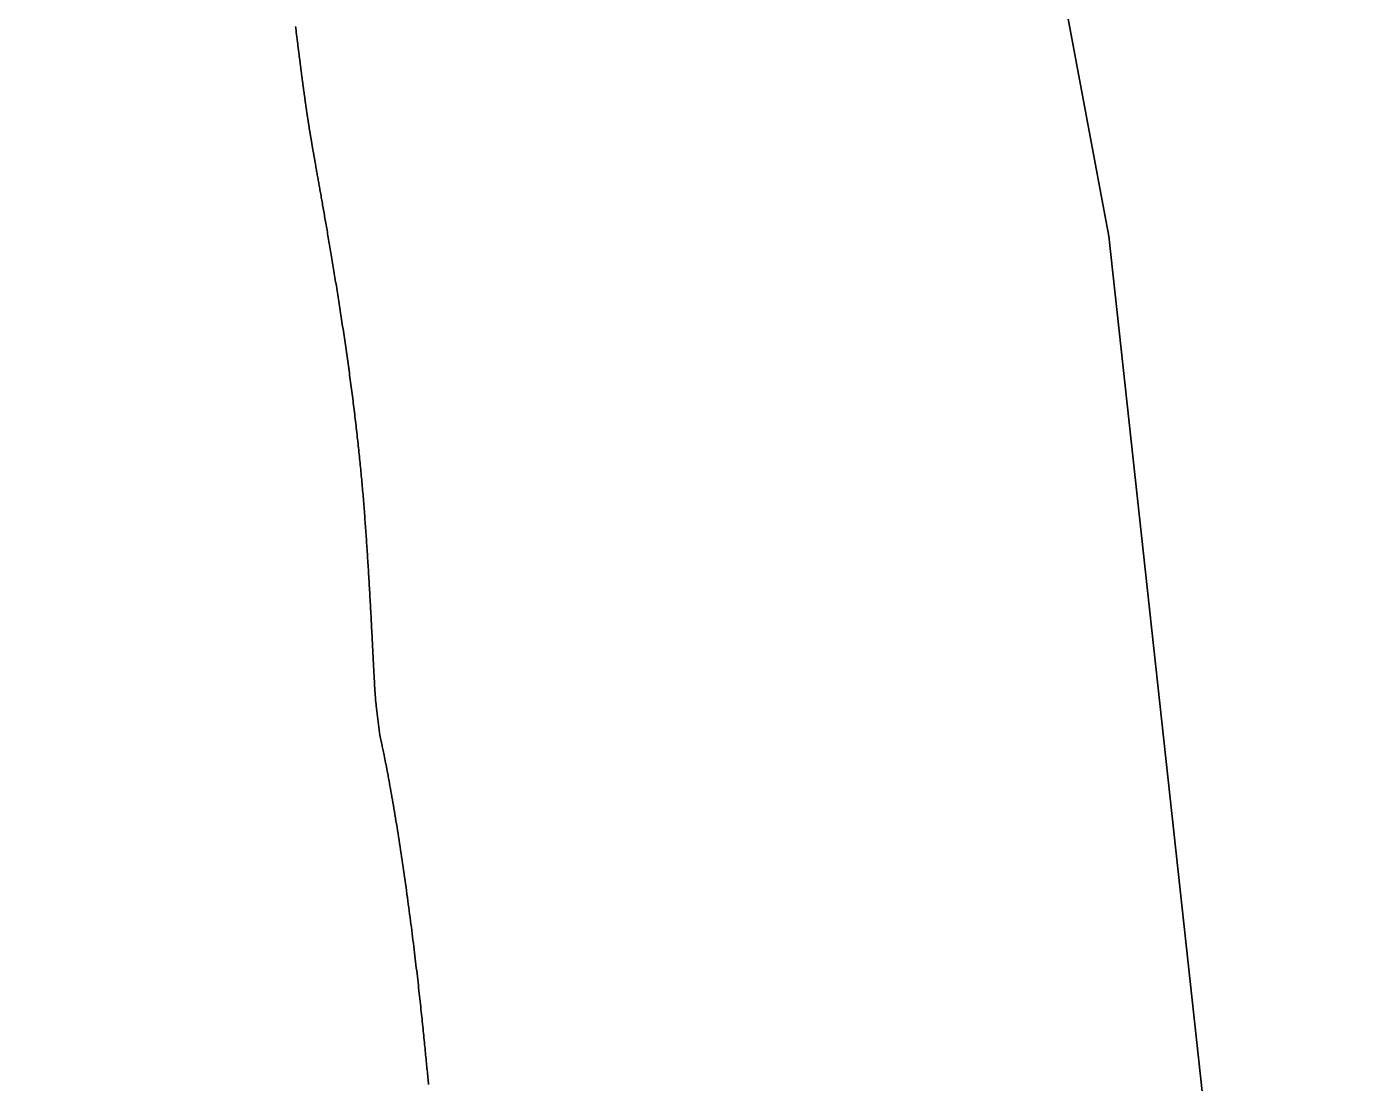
# Model space of a CAD drawing. Header units: inches. Extents: x 130170 to 284068, y 377793 to 804530.
# Drawn here: x 260687.9 to 260754.8, y 747607.7 to 747660.3 of the extents above; entities that cross this region are included whole.
import ezdxf

# ---------------------------------------------------------------- set-up
doc = ezdxf.new("R2010")
doc.units = ezdxf.units.IN
doc.header["$MEASUREMENT"] = 0
doc.layers.add('muni_il', color=7, linetype='Continuous')

msp = doc.modelspace()

# ---------------------------------------------------------------- linework, layer by layer
at = {"layer": 'muni_il'}
for points in [[(260487.281, 748427.062), (260556.891, 748281.25), (260554.359, 748232.688), (260630.859, 748122.375), (260647.141, 748049.125), (260659.031, 748015.188), (260678.781, 747986.375), (260708.234, 747829.312), (260741.734, 747649.875), (260754.781, 747530.375), (260754.516, 747438.375)], [(260754.516, 747438.375), (260754.781, 747530.375), (260741.734, 747649.875), (260708.234, 747829.312), (260678.781, 747986.375), (260659.031, 748015.188), (260647.141, 748049.125), (260630.859, 748122.375), (260554.359, 748232.688), (260556.891, 748281.25), (260487.281, 748427.062)], [(260707.888, 747607.643), (260707.88, 747607.729), (260707.872, 747607.816), (260707.863, 747607.904), (260707.855, 747607.992), (260707.847, 747608.082), (260707.838, 747608.172), (260707.829, 747608.264), (260707.82, 747608.356), (260707.811, 747608.449), (260707.802, 747608.543), (260707.793, 747608.638), (260707.784, 747608.734), (260707.775, 747608.832), (260707.765, 747608.93), (260707.755, 747609.029), (260707.745, 747609.13), (260707.735, 747609.231), (260707.725, 747609.334), (260707.715, 747609.438), (260707.705, 747609.543), (260707.694, 747609.649), (260707.683, 747609.757), (260707.672, 747609.865), (260707.661, 747609.975), (260707.65, 747610.087), (260707.638, 747610.199), (260707.627, 747610.313), (260707.615, 747610.428), (260707.603, 747610.545), (260707.59, 747610.663), (260707.578, 747610.782), (260707.565, 747610.903), (260707.553, 747611.025), (260707.54, 747611.148), (260707.526, 747611.273), (260707.513, 747611.399), (260707.499, 747611.527), (260707.485, 747611.656), (260707.471, 747611.786), (260707.456, 747611.918), (260707.442, 747612.051), (260707.427, 747612.185), (260707.412, 747612.321), (260707.396, 747612.459), (260707.381, 747612.597), (260707.365, 747612.738), (260707.349, 747612.879), (260707.332, 747613.022), (260707.316, 747613.166), (260707.299, 747613.312), (260707.281, 747613.458), (260707.264, 747613.606), (260707.246, 747613.756), (260707.228, 747613.907), (260707.21, 747614.058), (260707.192, 747614.211), (260707.173, 747614.366), (260707.154, 747614.521), (260707.135, 747614.678), (260707.115, 747614.835), (260707.095, 747614.994), (260707.075, 747615.153), (260707.055, 747615.314), (260707.034, 747615.475), (260707.013, 747615.638), (260706.992, 747615.801), (260706.971, 747615.965), (260706.949, 747616.13), (260706.927, 747616.295), (260706.905, 747616.461), (260706.883, 747616.628), (260706.86, 747616.795), (260706.838, 747616.963), (260706.815, 747617.131), (260706.791, 747617.299), (260706.768, 747617.467), (260706.744, 747617.636), (260706.72, 747617.805), (260706.696, 747617.974), (260706.672, 747618.143), (260706.648, 747618.312), (260706.623, 747618.48), (260706.598, 747618.648), (260706.573, 747618.816), (260706.548, 747618.984), (260706.523, 747619.151), (260706.498, 747619.317), (260706.473, 747619.483), (260706.447, 747619.648), (260706.422, 747619.812), (260706.396, 747619.975), (260706.371, 747620.137), (260706.345, 747620.298), (260706.32, 747620.458), (260706.294, 747620.616), (260706.269, 747620.773), (260706.243, 747620.928), (260706.218, 747621.082), (260706.192, 747621.234), (260706.167, 747621.384), (260706.142, 747621.532), (260706.117, 747621.678), (260706.092, 747621.822), (260706.068, 747621.964), (260706.043, 747622.104), (260706.019, 747622.241), (260705.995, 747622.375), (260705.971, 747622.507), (260705.948, 747622.637), (260705.925, 747622.763), (260705.902, 747622.887), (260705.879, 747623.008), (260705.857, 747623.125), (260705.836, 747623.24), (260705.815, 747623.351), (260705.794, 747623.459), (260705.774, 747623.564), (260705.754, 747623.665), (260705.735, 747623.762), (260705.716, 747623.857), (260705.698, 747623.947), (260705.681, 747624.034), (260705.664, 747624.117), (260705.647, 747624.197), (260705.632, 747624.273), (260705.617, 747624.345), (260705.603, 747624.413), (260705.589, 747624.477), (260705.576, 747624.537), (260705.564, 747624.594), (260705.552, 747624.647), (260705.542, 747624.696), (260705.532, 747624.741), (260705.522, 747624.783), (260705.514, 747624.821), (260705.506, 747624.855), (260705.499, 747624.886), (260705.493, 747624.914), (260705.487, 747624.938), (260705.482, 747624.96), (260705.478, 747624.978), (260705.474, 747624.994), (260705.471, 747625.007), (260705.469, 747625.017), (260705.467, 747625.026), (260705.465, 747625.032), (260705.464, 747625.037), (260705.287, 747626.493), (260705.275, 747626.588), (260705.269, 747626.64), (260705.264, 747626.694), (260705.258, 747626.751), (260705.253, 747626.81), (260705.248, 747626.873), (260705.243, 747626.938), (260705.238, 747627.006), (260705.233, 747627.077), (260705.228, 747627.15), (260705.223, 747627.226), (260705.218, 747627.305), (260705.213, 747627.386), (260705.208, 747627.47), (260705.203, 747627.556), (260705.198, 747627.644), (260705.193, 747627.735), (260705.188, 747627.828), (260705.183, 747627.923), (260705.178, 747628.02), (260705.173, 747628.118), (260705.168, 747628.219), (260705.163, 747628.321), (260705.157, 747628.425), (260705.152, 747628.531), (260705.147, 747628.638), (260705.141, 747628.746), (260705.136, 747628.856), (260705.13, 747628.966), (260705.124, 747629.078), (260705.119, 747629.191), (260705.113, 747629.305), (260705.107, 747629.419), (260705.101, 747629.534), (260705.095, 747629.65), (260705.089, 747629.767), (260705.083, 747629.884), (260705.077, 747630.001), (260705.071, 747630.119), (260705.065, 747630.238), (260705.059, 747630.356), (260705.053, 747630.475), (260705.046, 747630.593), (260705.04, 747630.712), (260705.034, 747630.831), (260705.027, 747630.95), (260705.021, 747631.069), (260705.014, 747631.188), (260705.008, 747631.306), (260705.002, 747631.425), (260704.995, 747631.543), (260704.988, 747631.661), (260704.982, 747631.779), (260704.975, 747631.896), (260704.969, 747632.013), (260704.962, 747632.13), (260704.955, 747632.246), (260704.949, 747632.362), (260704.942, 747632.478), (260704.935, 747632.593), (260704.928, 747632.708), (260704.922, 747632.822), (260704.915, 747632.936), (260704.908, 747633.05), (260704.901, 747633.163), (260704.894, 747633.275), (260704.888, 747633.387), (260704.881, 747633.499), (260704.874, 747633.61), (260704.867, 747633.721), (260704.86, 747633.832), (260704.853, 747633.942), (260704.846, 747634.051), (260704.839, 747634.16), (260704.832, 747634.269), (260704.824, 747634.378), (260704.817, 747634.486), (260704.81, 747634.593), (260704.803, 747634.701), (260704.795, 747634.808), (260704.788, 747634.914), (260704.781, 747635.021), (260704.773, 747635.127), (260704.766, 747635.233), (260704.758, 747635.338), (260704.751, 747635.444), (260704.743, 747635.549), (260704.735, 747635.654), (260704.727, 747635.759), (260704.719, 747635.864), (260704.712, 747635.968), (260704.704, 747636.072), (260704.695, 747636.177), (260704.687, 747636.281), (260704.679, 747636.385), (260704.671, 747636.489), (260704.662, 747636.593), (260704.654, 747636.697), (260704.645, 747636.802), (260704.636, 747636.906), (260704.628, 747637.01), (260704.619, 747637.114), (260704.61, 747637.218), (260704.601, 747637.323), (260704.591, 747637.427), (260704.582, 747637.532), (260704.573, 747637.636), (260704.563, 747637.741), (260704.553, 747637.846), (260704.544, 747637.951), (260704.534, 747638.057), (260704.524, 747638.162), (260704.514, 747638.268), (260704.503, 747638.374), (260704.493, 747638.48), (260704.482, 747638.587), (260704.472, 747638.693), (260704.461, 747638.801), (260704.45, 747638.908), (260704.439, 747639.015), (260704.428, 747639.123), (260704.416, 747639.231), (260704.405, 747639.339), (260704.393, 747639.448), (260704.381, 747639.557), (260704.369, 747639.666), (260704.357, 747639.775), (260704.345, 747639.885), (260704.333, 747639.995), (260704.32, 747640.106), (260704.308, 747640.216), (260704.295, 747640.327), (260704.282, 747640.438), (260704.269, 747640.55), (260704.256, 747640.662), (260704.242, 747640.774), (260704.229, 747640.886), (260704.215, 747640.999), (260704.202, 747641.112), (260704.188, 747641.225), (260704.174, 747641.338), (260704.16, 747641.452), (260704.145, 747641.566), (260704.131, 747641.68), (260704.116, 747641.794), (260704.102, 747641.909), (260704.087, 747642.023), (260704.072, 747642.138), (260704.057, 747642.253), (260704.042, 747642.368), (260704.027, 747642.484), (260704.011, 747642.599), (260703.996, 747642.715), (260703.98, 747642.831), (260703.964, 747642.947), (260703.949, 747643.063), (260703.933, 747643.179), (260703.917, 747643.295), (260703.901, 747643.411), (260703.884, 747643.527), (260703.868, 747643.643), (260703.852, 747643.759), (260703.835, 747643.876), (260703.819, 747643.992), (260703.802, 747644.108), (260703.785, 747644.224), (260703.769, 747644.34), (260703.752, 747644.456), (260703.735, 747644.571), (260703.718, 747644.687), (260703.701, 747644.803), (260703.684, 747644.918), (260703.667, 747645.033), (260703.65, 747645.148), (260703.633, 747645.263), (260703.615, 747645.377), (260703.598, 747645.492), (260703.581, 747645.606), (260703.563, 747645.719), (260703.546, 747645.833), (260703.529, 747645.946), (260703.511, 747646.059), (260703.494, 747646.171), (260703.477, 747646.284), (260703.459, 747646.396), (260703.442, 747646.507), (260703.424, 747646.618), (260703.407, 747646.729), (260703.389, 747646.839), (260703.372, 747646.949), (260703.355, 747647.058), (260703.337, 747647.167), (260703.32, 747647.275), (260703.303, 747647.383), (260703.285, 747647.491), (260703.268, 747647.598), (260703.251, 747647.704), (260703.234, 747647.81), (260703.216, 747647.915), (260703.199, 747648.02), (260703.182, 747648.124), (260703.165, 747648.227), (260703.148, 747648.33), (260703.131, 747648.433), (260703.114, 747648.534), (260703.098, 747648.635), (260703.081, 747648.736), (260703.064, 747648.836), (260703.048, 747648.935), (260703.031, 747649.033), (260703.015, 747649.131), (260702.998, 747649.228), (260702.982, 747649.325), (260702.966, 747649.421), (260702.95, 747649.516), (260702.934, 747649.61), (260702.918, 747649.704), (260702.902, 747649.797), (260702.886, 747649.889), (260702.87, 747649.981), (260702.855, 747650.071), (260702.839, 747650.161), (260702.824, 747650.251), (260702.809, 747650.339), (260702.793, 747650.427), (260702.778, 747650.514), (260702.763, 747650.601), (260702.749, 747650.687), (260702.734, 747650.772), (260702.719, 747650.856), (260702.705, 747650.939), (260702.69, 747651.022), (260702.676, 747651.104), (260702.662, 747651.185), (260702.647, 747651.266), (260702.634, 747651.345), (260702.62, 747651.424), (260702.606, 747651.503), (260702.592, 747651.58), (260702.579, 747651.657), (260702.565, 747651.733), (260702.552, 747651.809), (260702.539, 747651.883), (260702.526, 747651.957), (260702.513, 747652.031), (260702.5, 747652.103), (260702.487, 747652.175), (260702.475, 747652.246), (260702.462, 747652.317), (260702.45, 747652.386), (260702.438, 747652.455), (260702.425, 747652.524), (260702.413, 747652.591), (260702.402, 747652.659), (260702.39, 747652.725), (260702.378, 747652.791), (260702.367, 747652.856), (260702.355, 747652.92), (260702.344, 747652.984), (260702.333, 747653.048), (260702.322, 747653.11), (260702.311, 747653.172), (260702.3, 747653.234), (260702.289, 747653.295), (260702.278, 747653.355), (260702.268, 747653.415), (260702.258, 747653.474), (260702.247, 747653.533), (260702.237, 747653.591), (260702.227, 747653.649), (260702.217, 747653.706), (260702.207, 747653.762), (260702.197, 747653.818), (260702.188, 747653.874), (260702.178, 747653.929), (260702.168, 747653.984), (260702.159, 747654.038), (260702.15, 747654.092), (260702.14, 747654.145), (260702.131, 747654.198), (260702.122, 747654.251), (260702.113, 747654.303), (260702.105, 747654.355), (260702.096, 747654.406), (260702.087, 747654.457), (260702.078, 747654.508), (260702.07, 747654.558), (260702.062, 747654.608), (260702.053, 747654.658), (260702.045, 747654.707), (260702.037, 747654.756), (260702.029, 747654.805), (260702.021, 747654.853), (260702.013, 747654.901), (260702.005, 747654.949), (260701.997, 747654.997), (260701.989, 747655.045), (260701.981, 747655.092), (260701.974, 747655.139), (260701.966, 747655.186), (260701.958, 747655.232), (260701.951, 747655.279), (260701.944, 747655.325), (260701.936, 747655.372), (260701.929, 747655.418), (260701.922, 747655.464), (260701.915, 747655.509), (260701.907, 747655.555), (260701.9, 747655.601), (260701.893, 747655.646), (260701.886, 747655.692), (260701.879, 747655.737), (260701.872, 747655.782), (260701.865, 747655.827), (260701.858, 747655.873), (260701.852, 747655.918), (260701.845, 747655.963), (260701.838, 747656.008), (260701.831, 747656.053), (260701.824, 747656.098), (260701.818, 747656.144), (260701.811, 747656.189), (260701.804, 747656.234), (260701.798, 747656.279), (260701.791, 747656.325), (260701.785, 747656.37), (260701.778, 747656.416), (260701.771, 747656.461), (260701.765, 747656.507), (260701.758, 747656.553), (260701.752, 747656.599), (260701.745, 747656.645), (260701.739, 747656.691), (260701.732, 747656.737), (260701.726, 747656.784), (260701.72, 747656.83), (260701.713, 747656.877), (260701.707, 747656.924), (260701.7, 747656.971), (260701.694, 747657.018), (260701.687, 747657.065), (260701.681, 747657.113), (260701.674, 747657.161), (260701.668, 747657.209), (260701.661, 747657.257), (260701.655, 747657.305), (260701.648, 747657.354), (260701.642, 747657.403), (260701.635, 747657.452), (260701.629, 747657.501), (260701.622, 747657.55), (260701.616, 747657.6), (260701.609, 747657.65), (260701.602, 747657.7), (260701.596, 747657.751), (260701.589, 747657.802), (260701.582, 747657.852), (260701.576, 747657.904), (260701.569, 747657.955), (260701.562, 747658.007), (260701.556, 747658.059), (260701.549, 747658.111), (260701.542, 747658.164), (260701.535, 747658.217), (260701.528, 747658.27), (260701.522, 747658.323), (260701.515, 747658.377), (260701.508, 747658.431), (260701.501, 747658.485), (260701.494, 747658.54), (260701.487, 747658.595), (260701.48, 747658.65), (260701.473, 747658.705), (260701.466, 747658.761), (260701.459, 747658.817), (260701.452, 747658.873), (260701.445, 747658.93), (260701.437, 747658.986), (260701.43, 747659.044), (260701.423, 747659.101), (260701.416, 747659.159), (260701.408, 747659.217), (260701.401, 747659.275), (260701.394, 747659.333), (260701.386, 747659.392), (260701.379, 747659.451), (260701.371, 747659.511), (260701.364, 747659.57), (260701.356, 747659.63), (260701.349, 747659.69), (260701.341, 747659.751), (260701.334, 747659.812), (260701.326, 747659.873), (260701.318, 747659.934), (260701.311, 747659.995), (260701.303, 747660.057), (260701.295, 747660.119), (260701.287, 747660.182), (260701.279, 747660.244), (260701.271, 747660.307)], [(260701.271, 747660.307), (260701.279, 747660.244), (260701.287, 747660.182), (260701.295, 747660.119), (260701.303, 747660.057), (260701.311, 747659.995), (260701.318, 747659.934), (260701.326, 747659.873), (260701.334, 747659.812), (260701.341, 747659.751), (260701.349, 747659.69), (260701.356, 747659.63), (260701.364, 747659.57), (260701.371, 747659.511), (260701.379, 747659.451), (260701.386, 747659.392), (260701.394, 747659.333), (260701.401, 747659.275), (260701.408, 747659.217), (260701.416, 747659.159), (260701.423, 747659.101), (260701.43, 747659.044), (260701.437, 747658.986), (260701.445, 747658.93), (260701.452, 747658.873), (260701.459, 747658.817), (260701.466, 747658.761), (260701.473, 747658.705), (260701.48, 747658.65), (260701.487, 747658.595), (260701.494, 747658.54), (260701.501, 747658.485), (260701.508, 747658.431), (260701.515, 747658.377), (260701.522, 747658.323), (260701.528, 747658.27), (260701.535, 747658.217), (260701.542, 747658.164), (260701.549, 747658.111), (260701.556, 747658.059), (260701.562, 747658.007), (260701.569, 747657.955), (260701.576, 747657.904), (260701.582, 747657.852), (260701.589, 747657.802), (260701.596, 747657.751), (260701.602, 747657.7), (260701.609, 747657.65), (260701.616, 747657.6), (260701.622, 747657.55), (260701.629, 747657.501), (260701.635, 747657.452), (260701.642, 747657.403), (260701.648, 747657.354), (260701.655, 747657.305), (260701.661, 747657.257), (260701.668, 747657.209), (260701.674, 747657.161), (260701.681, 747657.113), (260701.687, 747657.065), (260701.694, 747657.018), (260701.7, 747656.971), (260701.707, 747656.924), (260701.713, 747656.877), (260701.72, 747656.83), (260701.726, 747656.784), (260701.732, 747656.737), (260701.739, 747656.691), (260701.745, 747656.645), (260701.752, 747656.599), (260701.758, 747656.553), (260701.765, 747656.507), (260701.771, 747656.461), (260701.778, 747656.416), (260701.785, 747656.37), (260701.791, 747656.325), (260701.798, 747656.279), (260701.804, 747656.234), (260701.811, 747656.189), (260701.818, 747656.144), (260701.824, 747656.098), (260701.831, 747656.053), (260701.838, 747656.008), (260701.845, 747655.963), (260701.852, 747655.918), (260701.858, 747655.873), (260701.865, 747655.827), (260701.872, 747655.782), (260701.879, 747655.737), (260701.886, 747655.692), (260701.893, 747655.646), (260701.9, 747655.601), (260701.907, 747655.555), (260701.915, 747655.509), (260701.922, 747655.464), (260701.929, 747655.418), (260701.936, 747655.372), (260701.944, 747655.325), (260701.951, 747655.279), (260701.958, 747655.232), (260701.966, 747655.186), (260701.974, 747655.139), (260701.981, 747655.092), (260701.989, 747655.045), (260701.997, 747654.997), (260702.005, 747654.949), (260702.013, 747654.901), (260702.021, 747654.853), (260702.029, 747654.805), (260702.037, 747654.756), (260702.045, 747654.707), (260702.053, 747654.658), (260702.062, 747654.608), (260702.07, 747654.558), (260702.078, 747654.508), (260702.087, 747654.457), (260702.096, 747654.406), (260702.105, 747654.355), (260702.113, 747654.303), (260702.122, 747654.251), (260702.131, 747654.198), (260702.14, 747654.145), (260702.15, 747654.092), (260702.159, 747654.038), (260702.168, 747653.984), (260702.178, 747653.929), (260702.188, 747653.874), (260702.197, 747653.818), (260702.207, 747653.762), (260702.217, 747653.706), (260702.227, 747653.649), (260702.237, 747653.591), (260702.247, 747653.533), (260702.258, 747653.474), (260702.268, 747653.415), (260702.278, 747653.355), (260702.289, 747653.295), (260702.3, 747653.234), (260702.311, 747653.172), (260702.322, 747653.11), (260702.333, 747653.048), (260702.344, 747652.984), (260702.355, 747652.92), (260702.367, 747652.856), (260702.378, 747652.791), (260702.39, 747652.725), (260702.402, 747652.659), (260702.413, 747652.591), (260702.425, 747652.524), (260702.438, 747652.455), (260702.45, 747652.386), (260702.462, 747652.317), (260702.475, 747652.246), (260702.487, 747652.175), (260702.5, 747652.103), (260702.513, 747652.031), (260702.526, 747651.957), (260702.539, 747651.883), (260702.552, 747651.809), (260702.565, 747651.733), (260702.579, 747651.657), (260702.592, 747651.58), (260702.606, 747651.503), (260702.62, 747651.424), (260702.634, 747651.345), (260702.647, 747651.266), (260702.662, 747651.185), (260702.676, 747651.104), (260702.69, 747651.022), (260702.705, 747650.939), (260702.719, 747650.856), (260702.734, 747650.772), (260702.749, 747650.687), (260702.763, 747650.601), (260702.778, 747650.514), (260702.793, 747650.427), (260702.809, 747650.339), (260702.824, 747650.251), (260702.839, 747650.161), (260702.855, 747650.071), (260702.87, 747649.981), (260702.886, 747649.889), (260702.902, 747649.797), (260702.918, 747649.704), (260702.934, 747649.61), (260702.95, 747649.516), (260702.966, 747649.421), (260702.982, 747649.325), (260702.998, 747649.228), (260703.015, 747649.131), (260703.031, 747649.033), (260703.048, 747648.935), (260703.064, 747648.836), (260703.081, 747648.736), (260703.098, 747648.635), (260703.114, 747648.534), (260703.131, 747648.433), (260703.148, 747648.33), (260703.165, 747648.227), (260703.182, 747648.124), (260703.199, 747648.02), (260703.216, 747647.915), (260703.234, 747647.81), (260703.251, 747647.704), (260703.268, 747647.598), (260703.285, 747647.491), (260703.303, 747647.383), (260703.32, 747647.275), (260703.337, 747647.167), (260703.355, 747647.058), (260703.372, 747646.949), (260703.389, 747646.839), (260703.407, 747646.729), (260703.424, 747646.618), (260703.442, 747646.507), (260703.459, 747646.396), (260703.477, 747646.284), (260703.494, 747646.171), (260703.511, 747646.059), (260703.529, 747645.946), (260703.546, 747645.833), (260703.563, 747645.719), (260703.581, 747645.606), (260703.598, 747645.492), (260703.615, 747645.377), (260703.633, 747645.263), (260703.65, 747645.148), (260703.667, 747645.033), (260703.684, 747644.918), (260703.701, 747644.803), (260703.718, 747644.687), (260703.735, 747644.571), (260703.752, 747644.456), (260703.769, 747644.34), (260703.785, 747644.224), (260703.802, 747644.108), (260703.819, 747643.992), (260703.835, 747643.876), (260703.852, 747643.759), (260703.868, 747643.643), (260703.884, 747643.527), (260703.901, 747643.411), (260703.917, 747643.295), (260703.933, 747643.179), (260703.949, 747643.063), (260703.964, 747642.947), (260703.98, 747642.831), (260703.996, 747642.715), (260704.011, 747642.599), (260704.027, 747642.484), (260704.042, 747642.368), (260704.057, 747642.253), (260704.072, 747642.138), (260704.087, 747642.023), (260704.102, 747641.909), (260704.116, 747641.794), (260704.131, 747641.68), (260704.145, 747641.566), (260704.16, 747641.452), (260704.174, 747641.338), (260704.188, 747641.225), (260704.202, 747641.112), (260704.215, 747640.999), (260704.229, 747640.886), (260704.242, 747640.774), (260704.256, 747640.662), (260704.269, 747640.55), (260704.282, 747640.438), (260704.295, 747640.327), (260704.308, 747640.216), (260704.32, 747640.106), (260704.333, 747639.995), (260704.345, 747639.885), (260704.357, 747639.775), (260704.369, 747639.666), (260704.381, 747639.557), (260704.393, 747639.448), (260704.405, 747639.339), (260704.416, 747639.231), (260704.428, 747639.123), (260704.439, 747639.015), (260704.45, 747638.908), (260704.461, 747638.801), (260704.472, 747638.693), (260704.482, 747638.587), (260704.493, 747638.48), (260704.503, 747638.374), (260704.514, 747638.268), (260704.524, 747638.162), (260704.534, 747638.057), (260704.544, 747637.951), (260704.553, 747637.846), (260704.563, 747637.741), (260704.573, 747637.636), (260704.582, 747637.532), (260704.591, 747637.427), (260704.601, 747637.323), (260704.61, 747637.218), (260704.619, 747637.114), (260704.628, 747637.01), (260704.636, 747636.906), (260704.645, 747636.802), (260704.654, 747636.697), (260704.662, 747636.593), (260704.671, 747636.489), (260704.679, 747636.385), (260704.687, 747636.281), (260704.695, 747636.177), (260704.704, 747636.072), (260704.712, 747635.968), (260704.719, 747635.864), (260704.727, 747635.759), (260704.735, 747635.654), (260704.743, 747635.549), (260704.751, 747635.444), (260704.758, 747635.338), (260704.766, 747635.233), (260704.773, 747635.127), (260704.781, 747635.021), (260704.788, 747634.914), (260704.795, 747634.808), (260704.803, 747634.701), (260704.81, 747634.593), (260704.817, 747634.486), (260704.824, 747634.378), (260704.832, 747634.269), (260704.839, 747634.16), (260704.846, 747634.051), (260704.853, 747633.942), (260704.86, 747633.832), (260704.867, 747633.721), (260704.874, 747633.61), (260704.881, 747633.499), (260704.888, 747633.387), (260704.894, 747633.275), (260704.901, 747633.163), (260704.908, 747633.05), (260704.915, 747632.936), (260704.922, 747632.822), (260704.928, 747632.708), (260704.935, 747632.593), (260704.942, 747632.478), (260704.949, 747632.362), (260704.955, 747632.246), (260704.962, 747632.13), (260704.969, 747632.013), (260704.975, 747631.896), (260704.982, 747631.779), (260704.988, 747631.661), (260704.995, 747631.543), (260705.002, 747631.425), (260705.008, 747631.306), (260705.014, 747631.188), (260705.021, 747631.069), (260705.027, 747630.95), (260705.034, 747630.831), (260705.04, 747630.712), (260705.046, 747630.593), (260705.053, 747630.475), (260705.059, 747630.356), (260705.065, 747630.238), (260705.071, 747630.119), (260705.077, 747630.001), (260705.083, 747629.884), (260705.089, 747629.767), (260705.095, 747629.65), (260705.101, 747629.534), (260705.107, 747629.419), (260705.113, 747629.305), (260705.119, 747629.191), (260705.124, 747629.078), (260705.13, 747628.966), (260705.136, 747628.856), (260705.141, 747628.746), (260705.147, 747628.638), (260705.152, 747628.531), (260705.157, 747628.425), (260705.163, 747628.321), (260705.168, 747628.219), (260705.173, 747628.118), (260705.178, 747628.02), (260705.183, 747627.923), (260705.188, 747627.828), (260705.193, 747627.735), (260705.198, 747627.644), (260705.203, 747627.556), (260705.208, 747627.47), (260705.213, 747627.386), (260705.218, 747627.305), (260705.223, 747627.226), (260705.228, 747627.15), (260705.233, 747627.077), (260705.238, 747627.006), (260705.243, 747626.938), (260705.248, 747626.873), (260705.253, 747626.81), (260705.258, 747626.751), (260705.264, 747626.694), (260705.269, 747626.64), (260705.275, 747626.588), (260705.287, 747626.493), (260705.464, 747625.037), (260705.465, 747625.032), (260705.467, 747625.026), (260705.469, 747625.017), (260705.471, 747625.007), (260705.474, 747624.994), (260705.478, 747624.978), (260705.482, 747624.96), (260705.487, 747624.938), (260705.493, 747624.914), (260705.499, 747624.886), (260705.506, 747624.855), (260705.514, 747624.821), (260705.522, 747624.783), (260705.532, 747624.741), (260705.542, 747624.696), (260705.552, 747624.647), (260705.564, 747624.594), (260705.576, 747624.537), (260705.589, 747624.477), (260705.603, 747624.413), (260705.617, 747624.345), (260705.632, 747624.273), (260705.647, 747624.197), (260705.664, 747624.117), (260705.681, 747624.034), (260705.698, 747623.947), (260705.716, 747623.857), (260705.735, 747623.762), (260705.754, 747623.665), (260705.774, 747623.564), (260705.794, 747623.459), (260705.815, 747623.351), (260705.836, 747623.24), (260705.857, 747623.125), (260705.879, 747623.008), (260705.902, 747622.887), (260705.925, 747622.763), (260705.948, 747622.637), (260705.971, 747622.507), (260705.995, 747622.375), (260706.019, 747622.241), (260706.043, 747622.104), (260706.068, 747621.964), (260706.092, 747621.822), (260706.117, 747621.678), (260706.142, 747621.532), (260706.167, 747621.384), (260706.192, 747621.234), (260706.218, 747621.082), (260706.243, 747620.928), (260706.269, 747620.773), (260706.294, 747620.616), (260706.32, 747620.458), (260706.345, 747620.298), (260706.371, 747620.137), (260706.396, 747619.975), (260706.422, 747619.812), (260706.447, 747619.648), (260706.473, 747619.483), (260706.498, 747619.317), (260706.523, 747619.151), (260706.548, 747618.984), (260706.573, 747618.816), (260706.598, 747618.648), (260706.623, 747618.48), (260706.648, 747618.312), (260706.672, 747618.143), (260706.696, 747617.974), (260706.72, 747617.805), (260706.744, 747617.636), (260706.768, 747617.467), (260706.791, 747617.299), (260706.815, 747617.131), (260706.838, 747616.963), (260706.86, 747616.795), (260706.883, 747616.628), (260706.905, 747616.461), (260706.927, 747616.295), (260706.949, 747616.13), (260706.971, 747615.965), (260706.992, 747615.801), (260707.013, 747615.638), (260707.034, 747615.475), (260707.055, 747615.314), (260707.075, 747615.153), (260707.095, 747614.994), (260707.115, 747614.835), (260707.135, 747614.678), (260707.154, 747614.521), (260707.173, 747614.366), (260707.192, 747614.211), (260707.21, 747614.058), (260707.228, 747613.907), (260707.246, 747613.756), (260707.264, 747613.606), (260707.281, 747613.458), (260707.299, 747613.312), (260707.316, 747613.166), (260707.332, 747613.022), (260707.349, 747612.879), (260707.365, 747612.738), (260707.381, 747612.597), (260707.396, 747612.459), (260707.412, 747612.321), (260707.427, 747612.185), (260707.442, 747612.051), (260707.456, 747611.918), (260707.471, 747611.786), (260707.485, 747611.656), (260707.499, 747611.527), (260707.513, 747611.399), (260707.526, 747611.273), (260707.54, 747611.148), (260707.553, 747611.025), (260707.565, 747610.903), (260707.578, 747610.782), (260707.59, 747610.663), (260707.603, 747610.545), (260707.615, 747610.428), (260707.627, 747610.313), (260707.638, 747610.199), (260707.65, 747610.087), (260707.661, 747609.975), (260707.672, 747609.865), (260707.683, 747609.757), (260707.694, 747609.649), (260707.705, 747609.543), (260707.715, 747609.438), (260707.725, 747609.334), (260707.735, 747609.231), (260707.745, 747609.13), (260707.755, 747609.029), (260707.765, 747608.93), (260707.775, 747608.832), (260707.784, 747608.734), (260707.793, 747608.638), (260707.802, 747608.543), (260707.811, 747608.449), (260707.82, 747608.356), (260707.829, 747608.264), (260707.838, 747608.172), (260707.847, 747608.082), (260707.855, 747607.992), (260707.863, 747607.904), (260707.872, 747607.816), (260707.88, 747607.729), (260707.888, 747607.643)]]:
    msp.add_lwpolyline(points, dxfattribs=at)

doc.saveas('drawing.dxf')
